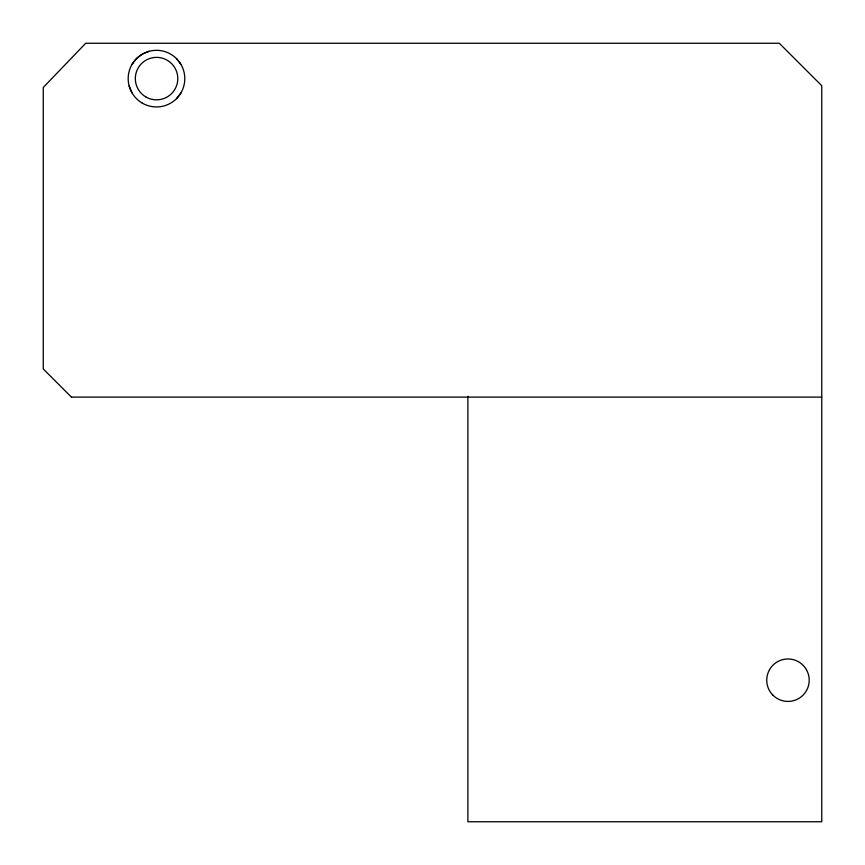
<?xml version="1.0" encoding="UTF-8"?>
<svg xmlns="http://www.w3.org/2000/svg" width="865" height="865" viewBox="0 0 865 865"><rect width="100%" height="100%" fill="white"/><g stroke="black" fill="none" stroke-linecap="round" stroke-linejoin="round"><path stroke-width="1.3" d="M821.75 397.111L71.557 397.111M131.967 64.486L136.465 58.615L142.336 54.117L149.158 51.294M176.503 98.653L181.001 92.793M71.557 397.24L43.25 368.933L43.25 87.484L85.711 43.25L779.289 43.25L821.75 85.711L821.75 821.75L467.889 821.75L467.889 396.332M176.503 58.615L181.001 64.486M129.144 85.959L131.967 92.793M772.964 695.222A21.236 21.236 0 0 0 808.483 685.696A21.236 21.236 0 0 0 782.479 659.692A21.236 21.236 0 0 0 772.964 695.222M145.936 96.988A21.236 21.236 0 0 0 177.79 78.607A21.236 21.236 0 0 0 145.936 60.215A21.236 21.236 0 0 0 145.936 96.988M142.336 103.151A28.307 28.307 0 0 0 184.796 78.639A28.307 28.307 0 0 0 142.336 54.117A28.307 28.307 0 0 0 142.336 103.151"/></g></svg>
